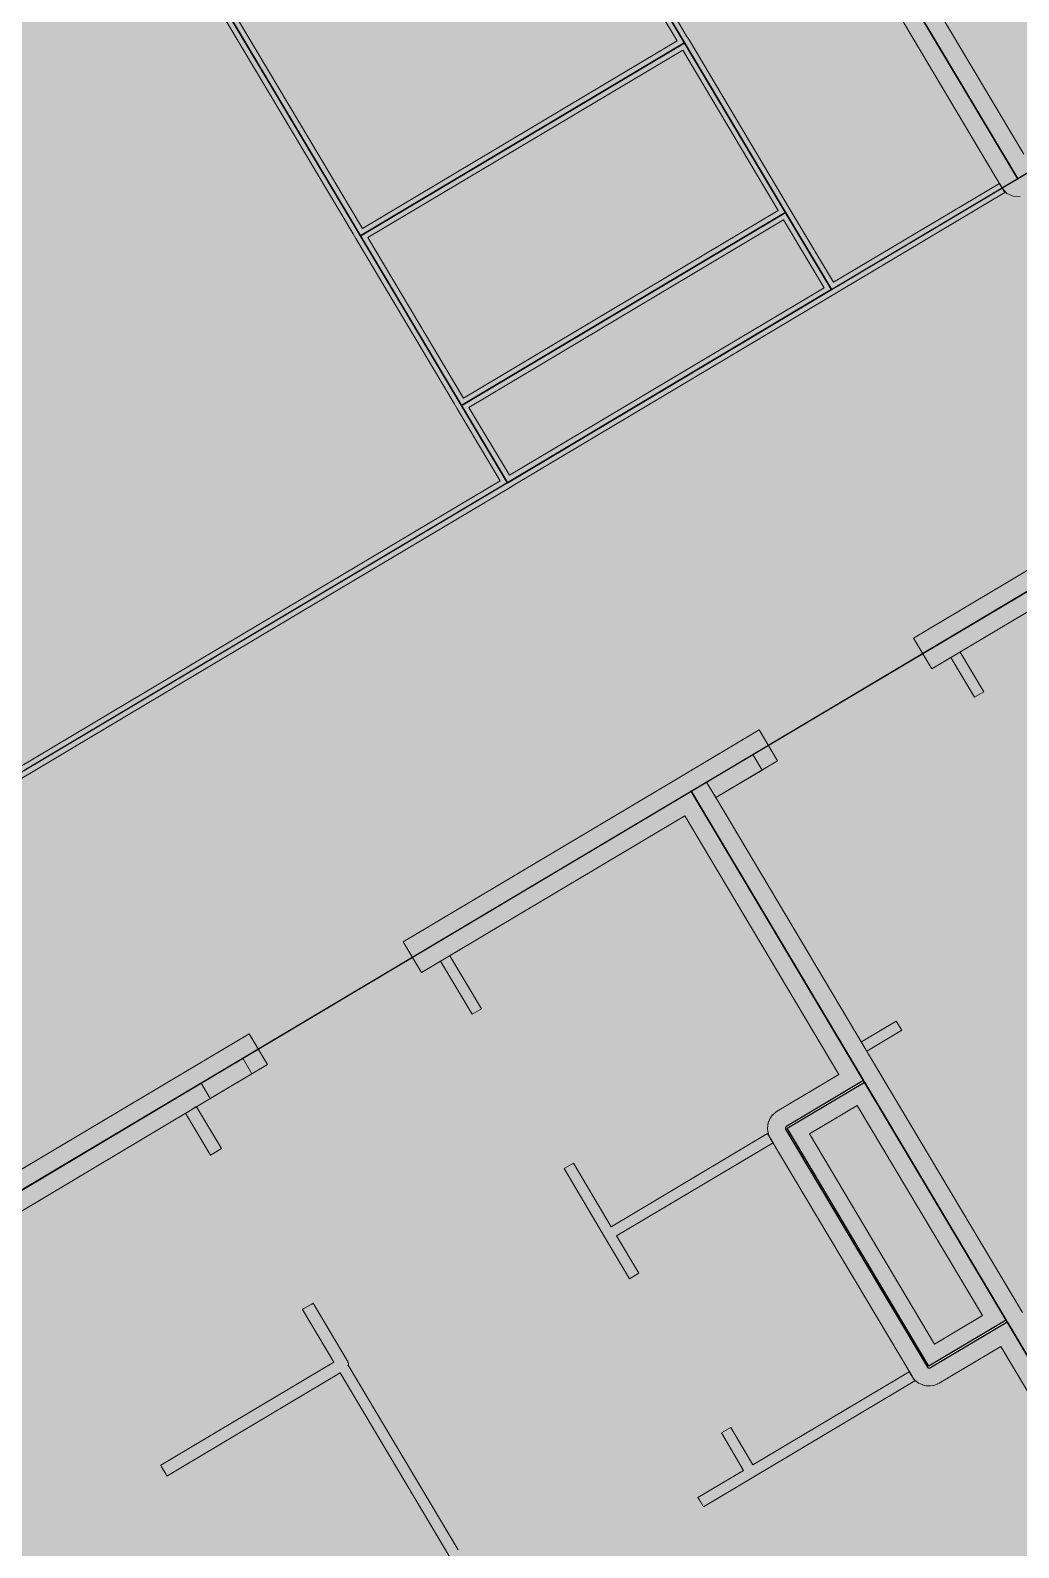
# Model space of a CAD drawing. Header units: millimetres. Extents: x 0 to 312583, y -208103 to 25097.
# Drawn here: x 102989 to 108492, y -86342 to -77894 of the extents above; entities that cross this region are included whole.
import ezdxf

# ---------------------------------------------------------------- set-up
doc = ezdxf.new("R2010")
doc.units = ezdxf.units.MM
doc.linetypes.add('Solid', pattern=[0])
for name, color, linetype, lineweight in [('Inner Walls', 5, 'Solid', 0), ('One-Bedroom Apartment', 1, 'Solid', 35), ('Room Objects', 47, 'Solid', 15), ('Room Walls', 47, 'Solid', 35), ('Service Area', 252, 'Solid', 25), ('Studio Apartment', 250, 'Solid', 25), ('Two-Bedroom Apartment', 252, 'Solid', 25)]:
    doc.layers.add(name, color=color, linetype=linetype, lineweight=lineweight)

msp = doc.modelspace()

# ---------------------------------------------------------------- hatches: boundary and pattern name
at = {"layer": 'One-Bedroom Apartment', "linetype": 'Solid', "lineweight": 25}
msp.add_hatch(color=250, dxfattribs=at).paths.add_polyline_path([(104980, -72831), (107821, -71140), (110662, -69448), (114169, -75339), (114168, -75339), (111328, -77030), (108487, -78721), (107528, -77110), (107957, -76854), (107959, -76853), (107960, -76852), (107961, -76850), (107962, -76848), (107962, -76846), (107962, -76844), (107962, -76842), (107961, -76841), (107172, -75515), (107171, -75514), (107169, -75513), (107167, -75512), (107166, -75511), (107164, -75511), (107162, -75511), (107160, -75511), (107158, -75512), (106728, -75768)], flags=0)
at = {"layer": 'Room Objects', "linetype": 'Solid', "lineweight": 0}
for points in [[(106806, -82166), (106755, -82080), (106755, -82080), (107013, -81927), (107064, -82013), (107064, -82013), (106806, -82166)], [(103991, -83842), (103940, -83756), (103940, -83756), (104172, -83618), (104223, -83704), (104223, -83704)]]:
    msp.add_hatch(color=5, dxfattribs=at).paths.add_polyline_path(points, flags=0)
at = {"layer": 'Service Area', "linetype": 'Solid', "lineweight": 25}
for points in [[(102139, -74523), (102139, -74523), (104980, -72831), (108487, -78721), (108487, -78721), (105646, -80413), (107450, -79338), (107195, -78909), (106632, -77964), (105813, -76589), (104995, -75214), (103191, -76288)], [(99035, -76371), (99298, -76214), (102139, -74523), (105646, -80413), (102805, -82104), (102542, -82261)], [(114168, -75339), (115191, -77058), (98148, -87205), (97124, -85486)], [(104009, -77663), (105813, -76589), (106632, -77964), (104828, -79038)], [(104828, -79038), (106632, -77964), (107195, -78909), (105390, -79983)], [(105390, -79983), (107195, -78909), (107450, -79338), (105646, -80413)], [(107993, -85332), (107204, -84007), (107634, -83751), (108423, -85076)]]:
    msp.add_hatch(color=254, dxfattribs=at).paths.add_polyline_path(points, flags=0)
at = {"layer": 'Studio Apartment', "linetype": 'Solid', "lineweight": 25}
msp.add_hatch(color=252, dxfattribs=at).paths.add_polyline_path([(106669, -82131), (106669, -82131), (109072, -80701), (109949, -82173), (109950, -82175), (109951, -82176), (109953, -82177), (109955, -82178), (109957, -82178), (109959, -82178), (109961, -82178), (109962, -82177), (110392, -81921), (113017, -86330), (113017, -86330), (110176, -88021)], flags=0)
at = {"layer": 'Two-Bedroom Apartment', "linetype": 'Solid', "lineweight": 25}
msp.add_hatch(color=151, dxfattribs=at).paths.add_polyline_path([(104494, -91404), (101654, -93096), (98147, -87205), (98148, -87205), (100988, -85514), (103828, -83823), (106669, -82131), (107629, -83742), (107199, -83998), (107197, -83999), (107196, -84001), (107195, -84003), (107194, -84004), (107194, -84006), (107194, -84008), (107195, -84010), (107195, -84012), (107984, -85337), (107986, -85339), (107987, -85340), (107989, -85341), (107991, -85342), (107993, -85342), (107994, -85342), (107996, -85341), (107998, -85341), (108428, -85085), (108428, -85085), (110176, -88021), (107335, -89713)], flags=0)

# ---------------------------------------------------------------- linework, layer by layer
at = {"layer": 'Inner Walls', "color": 47, "linetype": 'Solid', "lineweight": 15}
for p, q in [((108401, -78773), (107442, -77161)), ((107665, -77145), (108522, -78584)), ((108427, -78802), (108401, -78773)), ((108462, -78818), (108427, -78802)), ((108501, -78820), (108462, -78818)), ((107907, -81278), (109021, -80615)), ((109037, -80838), (108009, -81450)), ((108009, -81450), (107907, -81278)), ((106618, -82045), (107048, -81790)), ((107048, -81790), (107150, -81961)), ((107150, -81961), (106806, -82166)), ((105066, -82969), (106618, -82045)), ((106806, -82166), (107714, -83691)), ((106634, -82268), (105168, -83141)), ((107491, -83708), (106634, -82268)), ((105168, -83141), (105066, -82969)), ((98529, -86861), (104207, -83481)), ((104207, -83481), (104309, -83653)), ((104309, -83653), (103880, -83909)), ((107148, -83912), (107491, -83708)), ((107714, -83691), (108514, -85034)), ((107594, -83880), (107328, -84038)), ((108291, -85050), (107594, -83880)), ((103880, -83909), (101039, -85600)), ((107095, -83989), (107100, -83970)), ((107100, -83970), (107101, -83969)), ((107101, -83969), (107109, -83951)), ((107109, -83951), (107110, -83949)), ((107110, -83949), (107122, -83933)), ((107122, -83933), (107123, -83932)), ((107123, -83932), (107138, -83919)), ((107138, -83919), (107140, -83918)), ((107140, -83918), (107148, -83912)), ((107094, -84011), (107095, -83991)), ((107094, -84013), (107094, -84011)), ((107097, -84032), (107094, -84013)), ((107095, -83991), (107095, -83989)), ((107098, -84034), (107097, -84032)), ((107104, -84053), (107098, -84034)), ((107105, -84054), (107104, -84053)), ((107109, -84063), (107105, -84054)), ((107328, -84038), (108024, -85209)), ((107899, -85388), (107109, -84063)), ((108024, -85209), (108291, -85050)), ((108393, -85222), (108049, -85427)), ((109962, -87858), (108393, -85222)), ((107904, -85397), (107899, -85388)), ((107905, -85398), (107904, -85397)), ((107918, -85413), (107905, -85398)), ((107920, -85414), (107918, -85413)), ((107935, -85426), (107920, -85414)), ((107937, -85427), (107935, -85426)), ((107955, -85435), (107937, -85427)), ((107957, -85436), (107955, -85435)), ((107976, -85441), (107957, -85436)), ((107978, -85441), (107976, -85441)), ((107997, -85442), (107978, -85441)), ((107999, -85442), (107997, -85442)), ((108019, -85439), (107999, -85442)), ((108020, -85439), (108019, -85439)), ((108039, -85432), (108020, -85439)), ((108041, -85431), (108039, -85432)), ((108049, -85427), (108041, -85431))]:
    msp.add_line(p, q, dxfattribs=at)
msp.add_point((107714, -83691), dxfattribs=at)
at = {"layer": 'One-Bedroom Apartment', "color": 250, "linetype": 'Solid', "lineweight": 25}
for p, q in [((111328, -77030), (108487, -78721)), ((108487, -78721), (107528, -77110))]:
    msp.add_line(p, q, dxfattribs=at)
at = {"layer": 'Room Objects', "color": 0, "linetype": 'Solid', "lineweight": 0}
for p, q in [((106755, -82080), (107013, -81927)), ((107013, -81927), (107064, -82013)), ((107064, -82013), (106806, -82166)), ((106806, -82166), (106755, -82080)), ((103940, -83756), (104172, -83618)), ((104172, -83618), (104223, -83704)), ((104223, -83704), (103991, -83842)), ((103991, -83842), (103940, -83756))]:
    msp.add_line(p, q, dxfattribs=at)
for p in [(107064, -82013), (106755, -82080), (106806, -82166), (104223, -83704), (103940, -83756)]:
    msp.add_point(p, dxfattribs=at)
at = {"layer": 'Room Walls', "color": 47, "linetype": 'Solid', "lineweight": 9}
for p, q in [((105839, -76574), (106642, -77923)), ((106591, -77953), (105803, -76630)), ((104386, -78355), (103983, -77679)), ((104050, -77674), (104838, -78997)), ((104838, -78997), (106591, -77953)), ((106642, -77923), (106658, -77948)), ((106658, -77948), (107220, -78893)), ((106622, -78005), (104869, -79048)), ((107154, -78898), (106622, -78005)), ((104786, -79028), (104386, -78355)), ((108416, -78798), (105687, -80423)), ((107461, -79297), (108386, -78747)), ((108386, -78747), (108416, -78798)), ((105401, -79942), (107154, -78898)), ((107220, -78893), (107461, -79297)), ((107184, -78950), (105431, -79994)), ((107409, -79328), (107184, -78950)), ((104802, -79053), (104786, -79028)), ((105349, -79973), (104802, -79053)), ((104869, -79048), (105193, -79593)), ((105657, -80372), (107409, -79328)), ((105193, -79593), (105401, -79942)), ((105365, -79999), (105349, -79973)), ((105605, -80402), (105365, -79999)), ((105431, -79994), (105657, -80372)), ((103541, -81631), (105605, -80402)), ((105687, -80423), (105661, -80439)), ((105661, -80439), (103920, -81475)), ((108115, -81387), (108167, -81356)), ((108246, -81608), (108115, -81387)), ((108167, -81356), (108298, -81577)), ((103920, -81475), (102821, -82130)), ((108272, -81592), (108246, -81608)), ((108298, -81577), (108272, -81592)), ((102553, -82220), (103541, -81631)), ((105274, -83078), (105326, -83048)), ((105450, -83373), (105274, -83078)), ((105326, -83048), (105501, -83342)), ((105475, -83357), (105450, -83373)), ((105501, -83342), (105475, -83357)), ((107617, -83527), (107811, -83411)), ((107842, -83462), (107647, -83578)), ((107811, -83411), (107842, -83462)), ((107647, -83578), (107617, -83527)), ((103888, -83903), (103913, -83887)), ((103913, -83887), (103914, -83888)), ((103914, -83888), (104053, -84121)), ((103854, -83924), (103862, -83919)), ((103993, -84157), (103854, -83924)), ((103862, -83919), (103871, -83914)), ((103871, -83914), (103875, -83911)), ((103875, -83911), (103888, -83903)), ((106224, -84556), (107094, -84037)), ((107094, -84037), (107125, -84089)), ((104044, -84126), (104001, -84152)), ((104053, -84121), (104044, -84126)), ((107125, -84089), (106254, -84607)), ((104001, -84152), (103993, -84157)), ((105961, -84232), (106013, -84201)), ((106013, -84201), (106224, -84556)), ((106187, -84612), (105961, -84232)), ((106326, -84845), (106187, -84612)), ((106254, -84607), (106378, -84814)), ((106378, -84814), (106326, -84845)), ((104533, -84999), (104556, -84986)), ((104556, -84986), (104564, -84981)), ((104564, -84981), (104754, -85300)), ((104504, -85016), (104513, -85011)), ((104679, -85310), (104504, -85016)), ((104513, -85011), (104533, -84999)), ((103715, -85884), (104679, -85310)), ((104754, -85300), (104756, -85302)), ((104756, -85302), (104757, -85304)), ((104757, -85304), (104758, -85310)), ((104758, -85310), (104759, -85311)), ((104759, -85311), (104760, -85317)), ((104760, -85317), (104760, -85319)), ((104760, -85319), (104760, -85325)), ((104715, -85370), (103750, -85944)), ((105173, -86140), (104715, -85370)), ((104760, -85325), (104759, -85327)), ((104759, -85327), (105371, -86355)), ((107013, -85881), (107883, -85363)), ((107883, -85363), (107914, -85414)), ((107914, -85414), (107018, -85948)), ((106838, -85704), (106889, -85674)), ((106961, -85912), (106838, -85704)), ((106889, -85674), (107013, -85881)), ((103720, -85892), (103715, -85884)), ((103745, -85935), (103720, -85892)), ((106706, -86063), (106961, -85912)), ((103750, -85944), (103745, -85935)), ((107018, -85948), (106737, -86115)), ((106722, -86089), (106706, -86063)), ((105556, -86783), (105173, -86140)), ((106737, -86115), (106722, -86089))]:
    msp.add_line(p, q, dxfattribs=at)
for p in [(107184, -78950), (105401, -79942), (105661, -80439), (105661, -80439), (104715, -85370), (104759, -85327), (103745, -85935)]:
    msp.add_point(p, dxfattribs=at)
at = {"layer": 'Service Area', "color": 254, "linetype": 'Solid', "lineweight": 25}
for p, q in [((104980, -72831), (108487, -78721)), ((102139, -74523), (105646, -80413)), ((97124, -85486), (114168, -75339)), ((106632, -77964), (105813, -76589)), ((105813, -76589), (106632, -77964)), ((115191, -77058), (98148, -87205)), ((104828, -79038), (104009, -77663)), ((104828, -79038), (106632, -77964)), ((106632, -77964), (104828, -79038)), ((107195, -78909), (106632, -77964)), ((106632, -77964), (107195, -78909)), ((108487, -78721), (105646, -80413)), ((105390, -79983), (107195, -78909)), ((107195, -78909), (105390, -79983)), ((107450, -79338), (107195, -78909)), ((107195, -78909), (107450, -79338)), ((105390, -79983), (104828, -79038)), ((105646, -80413), (107450, -79338)), ((107450, -79338), (105646, -80413)), ((105646, -80413), (105390, -79983)), ((105646, -80413), (102805, -82104)), ((107204, -84007), (107634, -83751)), ((107634, -83751), (108423, -85076)), ((107993, -85332), (107204, -84007)), ((108423, -85076), (107993, -85332))]:
    msp.add_line(p, q, dxfattribs=at)
msp.add_point((108487, -78721), dxfattribs=at)
at = {"layer": 'Studio Apartment', "color": 252, "linetype": 'Solid', "lineweight": 25}
for p, q in [((106669, -82131), (109072, -80701)), ((110176, -88021), (106669, -82131))]:
    msp.add_line(p, q, dxfattribs=at)
msp.add_point((106669, -82131), dxfattribs=at)
at = {"layer": 'Two-Bedroom Apartment', "color": 151, "linetype": 'Solid', "lineweight": 25}
for p, q in [((103828, -83823), (106669, -82131)), ((106669, -82131), (107629, -83742)), ((107629, -83742), (107199, -83998)), ((100988, -85514), (103828, -83823)), ((107195, -84003), (107194, -84004)), ((107194, -84004), (107194, -84006)), ((107194, -84006), (107194, -84008)), ((107194, -84008), (107195, -84010)), ((107196, -84001), (107195, -84003)), ((107195, -84010), (107195, -84012)), ((107195, -84012), (107984, -85337)), ((107197, -83999), (107196, -84001)), ((107199, -83998), (107197, -83999)), ((107998, -85341), (108428, -85085)), ((108428, -85085), (110176, -88021)), ((107984, -85337), (107986, -85339)), ((107986, -85339), (107987, -85340)), ((107987, -85340), (107989, -85341)), ((107989, -85341), (107991, -85342)), ((107991, -85342), (107993, -85342)), ((107993, -85342), (107994, -85342)), ((107994, -85342), (107996, -85341)), ((107996, -85341), (107998, -85341))]:
    msp.add_line(p, q, dxfattribs=at)
msp.add_point((108428, -85085), dxfattribs=at)

doc.saveas('drawing.dxf')
